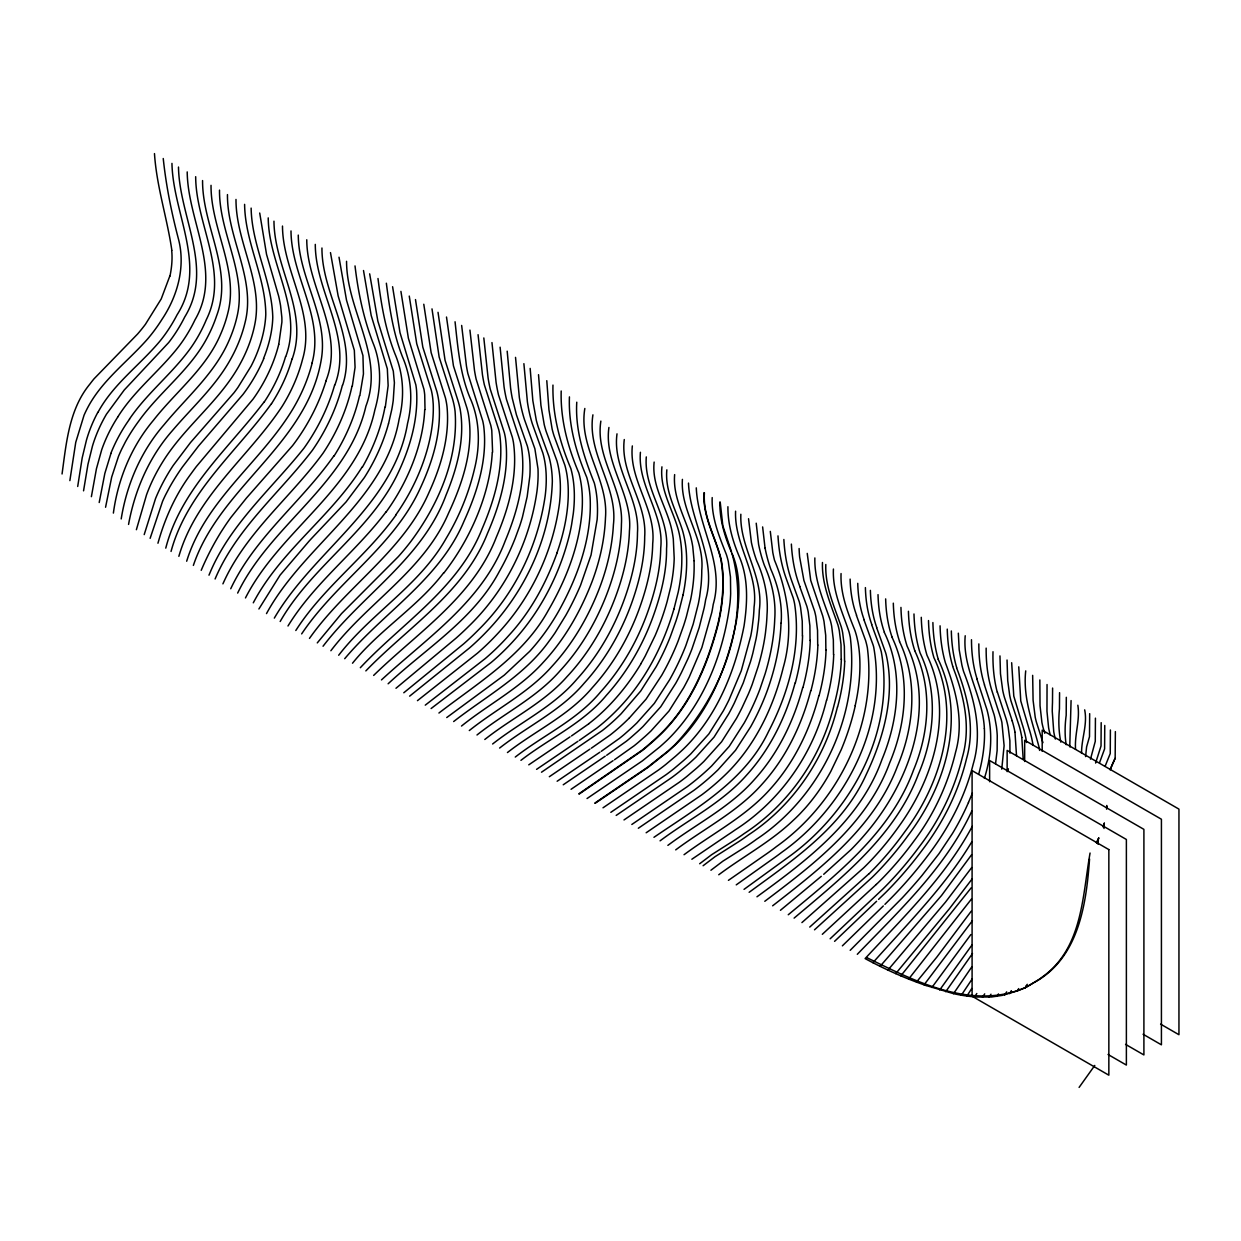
<?xml version="1.0" encoding="UTF-8"?>
<svg xmlns="http://www.w3.org/2000/svg" width="1241" height="1241" viewBox="0 0 1241 1241"><rect width="100%" height="100%" fill="white"/><g stroke="black" fill="none" stroke-linecap="round" stroke-linejoin="round"><path stroke-width="1.5" d="M688.491 483.09C690.043 522.601 717.469 558.714 705.648 599.682A135.657 78.323 -60 0 1 704.174 607.857L699.148 627.682L691.873 649.152A148.858 85.939 -60 0 1 687.824 659.002L681.48 672.467A178.239 102.91 -60 0 1 675.771 683.248L660.755 706.75L643.04 726.466A210.225 121.37 -60 0 1 637.393 731.756L630.49 737.837A161.02 92.966 -60 0 1 626.255 741.327L606.663 755.273M712.194 497.579C711.372 517.528 719.097 536.205 726.311 554.339A123.79 71.466 -60 0 1 728.265 561.397L730.468 576.956L730.654 593.71A188.492 108.82 -60 0 1 730.08 602.443C723.72 652.782 704.066 704.066 667.379 740.024A257.166 148.47 -60 0 1 659.7 746.989L642.404 760.857L587.04 798.537M958.331 633.189L959.2 649.757L961.884 665.021A233.897 135.052 -60 0 0 963.574 671.474C975.038 700.824 982.422 732.779 973.254 763.929C964.862 797.715 948.155 829.112 927.011 856.631A278.434 160.756 -60 0 1 891.364 897.879L884.926 904.363M1007.04 660.026L1007.723 680.72L1009.678 695.255A137.906 79.61 -60 0 0 1010.996 700.979L1019.156 725.845A153.295 88.514 -60 0 1 1021.808 737.387M965.219 635.749C962.209 668.449 982.981 696.558 984.361 728.545M682.41 479.367C680.208 511.385 704.655 537.974 701.77 570.208A160.399 92.61 -60 0 1 701.041 585.473L699.722 596.068A137.41 79.331 -60 0 1 698.233 604.243L693.192 624.083L685.854 645.584A157.204 90.764 -60 0 1 675.383 668.946A167.675 96.814 -60 0 1 669.613 679.773L654.317 703.414L636.897 722.898A196.854 113.645 -60 0 1 631.297 728.188L624.394 734.315A154.613 89.259 -60 0 1 619.414 738.395L601.28 751.301M999.967 655.915L1000.479 673.708L1002.712 690.353A151.247 87.32 -60 0 0 1004.357 697.132L1012.206 720.835M1025.718 670.885C1022.739 697.721 1032.683 722.557 1039.229 747.842A112.404 64.904 -60 0 1 1039.601 750.417M1032.652 675.352L1033.086 700.25L1035.196 717.081A120.082 69.325 -60 0 0 1036.421 722.184L1042.952 742.661M1039.849 679.944L1040.036 705.757L1041.897 722.324A118.438 68.379 -60 0 0 1043.029 727.397L1044.053 730.98M1047.047 684.52L1046.97 711.264L1048.583 727.583A118.097 68.177 -60 0 0 1049.638 732.593L1050.274 735.029M1052.601 688.057L1052.492 702.67A186.15 107.471 -60 0 0 1052.259 711.279L1053.733 731.616A118.779 68.581 -60 0 0 1054.741 736.611L1055.346 739.047M1059.566 692.664L1059.457 708.766A129.669 74.863 -60 0 0 1060.838 742.134M1066.314 697.302L1066.19 715.281A108.153 62.438 -60 0 0 1066.174 744.709M1071.076 700.576L1069.804 745.252A112.093 64.718 -60 0 0 1070.006 747.035M1077.84 705.229C1080.244 720.168 1074.427 734.486 1075.559 749.347M1084.681 709.852C1087.69 724.806 1081.345 738.674 1081.578 753.38M1089.676 713.653L1089.505 736.658L1086.62 746.834L1085.58 756.591M1095.431 718.151L1095.276 741.311L1090.482 759.166M1101.186 722.665L1101.031 745.965L1095.601 763.06M1104.754 725.458L1104.599 748.866L1099.557 762.657M1110.4 729.972L1110.245 753.535L1105.219 766.007M1110.137 769.87A67.51 38.983 -60 0 1 1115.163 758.235L1115.364 731.601M674.639 474.605C672.746 496.214 683.9 515.356 690.229 535.243A140.404 81.068 -60 0 1 692.757 546.676L694.091 560.653M1023.158 758.685L1021.793 737.402M666.851 469.843C664.773 491.56 676.345 510.64 682.566 530.636A146.097 84.341 -60 0 1 684.303 537.679A145.755 84.155 -60 0 1 683.046 594.966M661.934 466.833C659.576 489.668 672.777 509.337 678.486 530.543A149.168 86.125 -60 0 1 681.836 557.985L681.774 562.964A142.56 82.309 -60 0 1 678.222 592.05L673.925 609.083M781.116 623.106C782.575 604.507 778.293 586.171 770.816 569.247A245.749 141.877 -60 0 1 765.061 548.041M1016.534 755.909L1014.983 732.314M802.4 635.904L802.244 621.12L800.569 607.423A116.111 67.045 -60 0 0 799.235 601.683L792.115 581.998A213.964 123.526 -60 0 1 783.862 539.478M810.047 640.511L809.892 625.743L808.217 612.046A116.887 67.479 -60 0 0 806.867 606.306L799.762 586.605M817.695 645.118L817.54 630.35L815.864 616.653A117.755 67.991 -60 0 0 814.515 610.913L803.889 580.369L799.638 557.007A167.907 96.953 -60 0 1 799.111 548.538M825.87 650.036L825.699 635.268L824.024 621.586A118.593 68.472 -60 0 0 822.69 615.831L810.714 580.385L807.239 553.393M833.518 654.643L833.347 639.875L831.672 626.193A119.508 69 -60 0 0 830.322 620.438C823.341 600.132 814.236 579.935 814.856 557.938M841.181 659.25L841.01 644.482L839.319 630.8A120.548 69.605 -60 0 0 837.97 625.061C831.051 604.708 821.651 584.542 822.473 562.483M844.547 661.267L844.376 646.514L842.67 632.832A121.215 69.992 -60 0 0 841.336 627.077C834.433 606.709 824.908 586.559 825.808 564.484M654.147 462.071C651.603 484.998 665.223 504.622 670.823 525.936A153.9 88.856 -60 0 1 673.305 539.059L674.204 558.31A140.652 81.208 -60 0 1 670.605 587.427L667.115 601.606A174.702 100.862 -60 0 1 655.155 635.532L645.258 655.962A132.058 76.244 -60 0 1 640.961 663.563M1009.957 753.116L1009.895 740.799L1008.173 727.226A164.898 95.2 -60 0 0 1006.28 719.361L997.392 692.137M425.011 409.53L424.717 394.886A98.675 56.977 -60 0 0 423.941 389.24L408.382 338.219L400.921 291.387M492.599 452.298L491.793 430.611A100.831 58.218 -60 0 0 490.738 425.182L476.141 379.157A240.754 138.992 -60 0 1 474.481 370.345L469.936 330.09M646.297 456.921C643.629 489.326 669.209 516.054 666.557 548.755C666.758 571.496 661.143 593.865 653.588 615.164C643.148 644.591 627.263 672.126 606.353 695.348C583.115 723.41 549.189 738.395 520.941 760.345M640.418 452.282C637.44 486.007 664.323 513.929 660.724 548.026C660.429 569.929 655.031 591.445 647.74 611.984C637.285 641.411 621.369 668.946 600.396 692.152C577.158 720.059 543.403 735.137 515.263 757.057M1098.052 844.268L1098.378 838.9M632.336 445.922C628.722 480.407 656.303 508.903 652.704 543.651C652.316 565.539 646.995 587.071 639.689 607.609C629.171 637.021 613.225 664.555 592.236 687.747C568.983 715.452 535.46 730.639 507.445 752.542M624.27 439.547C619.942 474.015 647.228 502.372 644.684 536.779C644.606 559.52 639.208 581.951 631.591 603.266C621.012 632.646 605.112 660.212 584.061 683.341C560.792 710.845 527.503 726.14 499.627 748.044M617.01 433.838C612.216 468.958 639.953 497.874 637.471 532.839C637.331 555.596 631.995 578.042 624.316 599.372C613.675 628.722 597.836 656.303 576.724 679.401C553.455 706.734 520.367 722.107 492.615 743.995M584.837 408.475C578.275 447.272 608.695 479.46 605.468 517.854C604.6 539.866 599.636 561.646 591.833 582.215C580.524 611.379 564.81 639.131 543.449 662.12C520.103 688.243 488.458 704.299 461.497 726.047M608.928 427.462C603.684 464.103 632.926 494.383 629.435 530.931C628.753 553.408 623.447 575.576 615.629 596.58C604.677 626.069 588.498 653.759 566.935 676.748C543.853 702.933 511.757 718.043 484.797 739.481M592.919 414.835C586.776 453.725 617.956 486.007 613.411 524.757C612.216 546.397 607.221 567.773 599.527 588.001C588.498 616.699 572.784 643.784 551.888 666.433C528.573 692.897 496.493 708.766 469.3 730.546M600.861 421.102C595.106 457.681 623.696 487.868 621.431 524.059C621.089 546.831 615.893 569.355 608.121 590.685C597.293 620.004 581.455 647.647 560.172 670.667C536.888 697.489 504.389 713.141 476.994 734.982M62.05 473.984C66.331 442.897 69.062 409.266 89.941 384.027A91.151 52.634 -60 0 1 94.037 378.815L137.549 334.062A110.263 63.663 -60 0 0 145.43 324.304L161.221 298.926L169.753 276.231M69.868 480.624L75.748 442.323L84.047 415.239A59.227 34.205 -60 0 1 86.482 410.042C100.552 381.39 127.109 362.341 147.71 338.84A99.947 57.707 -60 0 0 161.951 319.418C177.541 296.149 185.685 266.893 178.518 239.265C171.537 212.754 166.108 185.824 163.238 158.522M77.702 486.472L82.201 457.867L86.42 440.291A85.412 49.314 -60 0 1 97.791 412.384M83.55 490.831L87.987 464.212L92.47 446.046A87.459 50.493 -60 0 1 106.462 414.199L124.255 389.984L168.636 342.609A87.909 50.757 -60 0 0 175.198 333.488A90.205 52.075 -60 0 0 184.738 316.982C214.429 268.77 179.247 217.175 178.487 167.039M113.381 513.091C117.942 479.181 131.375 446.496 153.481 420.234C175.726 391.784 205.82 368.763 220.355 334.837A85.102 49.128 -60 0 0 227.894 312.779C238.97 269.266 210.675 228.716 211.032 185.328M995.546 763.711L997.128 750.603L997.252 735.68A142.606 82.34 -60 0 0 996.383 726.357L994.817 717.624A158.088 91.276 -60 0 0 994.088 714.614L984.439 684.985M1007.94 771.452L1008.375 768.784M91.384 496.679L96.426 468.803L101.7 449.769A90.298 52.138 -60 0 1 118.019 416.666M99.202 502.512L104.849 473.379L110.93 453.492M105.563 507.259L111.69 477.071L118.438 456.517A80.929 46.724 -60 0 1 121.634 449.273L125.512 441.703A107.626 62.143 -60 0 1 138.806 421.056C159.624 391.877 189.92 370.175 206.937 338.188A85.505 49.361 -60 0 0 216.648 315.726C233.665 270.197 202.299 226.265 202.562 180.566M1001.751 769.141L1004.109 745.717L1001.906 722.541A154.768 89.352 -60 0 0 1001.208 719.532L991.993 690.989A183.544 105.966 -60 0 1 986.161 648.112M121.199 518.94C126.737 484.316 141.04 451.072 164.184 424.562C186.46 397.446 214.383 373.898 228.763 341.135A86.249 49.795 -60 0 0 237.078 316.362C247.207 273.129 219.099 233.184 219.502 190.106M385.331 406.924L388.138 385.641L387.332 368.825L371.168 315.369L363.504 270.522M1089.551 858.958C1086.294 904.317 1078.708 957.959 1034.591 982.283M128.552 524.431C134.819 490.102 149.137 457.029 172.313 430.72C192.417 407.048 216.12 385.889 231.09 358.292A86.358 49.857 -60 0 0 235.263 350.164A89.073 51.424 -60 0 0 245.02 322.738C256.267 278.837 227.041 238.319 227.46 194.589M352.289 386.215L355.066 367.305L354.337 350.319L338.141 295.885L330.478 252.606M683.031 594.982L678.749 611.999A189.857 109.611 -60 0 1 675.973 621.027L670.419 636.447A152.984 88.328 -60 0 1 656.225 666.634L640.697 691.051L621.136 713.777A153.915 88.871 -60 0 1 602.288 730.577L541.51 772.212M312.049 362.993C324.506 317.231 291.232 276.324 290.999 230.935M359.828 395.646L363.442 373.944L362.946 355.609L346.503 300.151L339.01 257.213M278.76 344.362L281.893 322.117A84.714 48.911 -60 0 0 281.831 317.184L280.559 305.581A222.279 128.335 -60 0 0 278.62 296.01L266.536 254.358L259.71 213.018M342.64 385.206C358.153 337.692 321.683 295.11 321.946 247.998M136.386 529.705L146.562 494.725A103.344 59.661 -60 0 1 162.214 462.707C184.32 426.485 220.355 400.967 240.428 363.334A85.722 49.485 -60 0 0 245.439 353.251A88.995 51.377 -60 0 0 255.522 320.38C261.758 278.713 235.821 240.987 235.992 199.444M144.204 534.607L155.544 498.541A110.061 63.539 -60 0 1 173.244 465.406L190.478 442.587L233.975 392.792A129.591 74.817 -60 0 0 237.962 387.394L251.07 366.188A83.83 48.399 -60 0 0 255.739 356.276A88.747 51.238 -60 0 0 265.279 321.078A83.799 48.383 -60 0 0 265.791 314.299C265.481 276.557 245.066 242.367 244.601 204.362M388.511 423.77L391.768 409.577A148.362 85.66 -60 0 0 393.242 400.331L394.405 382.802L393.304 371.168L377.869 321.186L369.663 273.842M150.13 538.33L162.571 501.333A94.642 54.635 -60 0 1 165.487 495.066L169.443 487.542A133.144 76.864 -60 0 1 182.411 467.019L198.482 446.093L242.972 394.452A99.078 57.21 -60 0 0 263.775 358.618M810.73 690.725C801.764 724.946 785.972 757.879 762.067 784.188C737.79 811.645 704.624 828.259 675.693 849.883M818.858 695.674C809.939 729.879 794.085 762.734 770.242 789.059C745.981 816.423 712.955 833.176 684.039 854.723M826.49 700.296C813.724 753.147 780.992 800.507 735.122 829.934A237.605 137.177 -60 0 1 727.862 834.852L691.857 859.237M837.442 706.951C824.877 758.67 793.371 805.316 748.788 834.697A215.376 124.348 -60 0 1 739.109 841.414L715.033 856.693L703.104 865.737M795.109 682.891C786.003 716.646 770.242 749.13 746.617 775.113C722.34 802.648 689.019 819.138 660.072 840.84M802.725 687.514C793.697 721.254 777.952 753.69 754.342 779.643C730.08 807.146 696.822 823.698 667.875 845.369M334.822 385.067C353.251 336.559 315.323 292.519 315.292 244.384M292.209 358.897C309.04 311.6 274.245 268.211 273.966 221.177M285.771 356.555C303.378 309.056 268.552 265.186 268.227 217.889M325.762 381.297C345.417 332.619 306.915 288.098 306.76 239.777M157.948 543.232C164.898 518.211 175.695 494.197 191.316 473.379A215.515 124.426 -60 0 1 196.28 466.647L253.009 399.183A97.481 56.279 -60 0 0 278.744 344.362M984.377 778.371C991.125 757.258 992.862 734.346 987.727 712.691A164.541 94.999 -60 0 0 986.967 709.712L976.884 678.982M165.767 548.134C180.953 489.001 228.809 448.358 264.349 401.665M171.041 551.438C187.189 491.777 236.798 451.895 271.484 403.604M178.859 556.325C196.311 495.873 248.588 457.091 282.064 406.49A102.476 59.165 -60 0 0 302.509 359.502C316.176 313.415 282.684 271.826 282.483 226.048M557.023 552.974C546.226 582.851 530.884 611.379 509.322 634.911A173.771 100.319 -60 0 1 485.231 658.568L425.26 705.152M186.677 561.227C205.463 500.03 260.594 462.412 292.628 409.375A105.671 61.011 -60 0 0 312.174 362.977M1110.323 769.358L1115.178 758.251M972.386 793.015L968.461 802.539M193.363 565.415C219.766 487.03 306.558 444.542 321.124 360.464C329.129 316.905 298.492 278.434 298.274 235.092M208.984 575.188C229.197 524.974 271.143 489.435 304.045 448.079A123.262 71.171 -60 0 0 334.605 385.098M215.096 578.989C236.411 528.387 279.721 492.941 312.391 450.297A121.758 70.287 -60 0 0 342.376 385.253M222.915 583.859C245.532 532.684 290.766 497.486 323.094 453.136A120.16 69.372 -60 0 0 351.963 386.292M971.75 811.164C945.735 867.335 899.57 910.429 857.298 954.298M258.904 608.974L280.063 575.157L309.211 540.983A341.896 197.397 -60 0 1 316.129 533.599L346.053 501.953L364.311 477.63A118.236 68.255 -60 0 0 388.464 423.786M230.733 588.746C254.948 537.12 301.625 501.922 333.798 455.974M237.667 593.074C270.771 524.245 348.194 483.416 365.909 406.164C384.974 356.12 346.565 310.948 346.549 261.308M1096.439 842.623L1098.052 839.552A226.979 116.84 -4.9 0 0 1098.812 837.985M972.277 826.335C945.347 876.829 903.588 916.99 865.117 958.579A514.922 297.297 60 0 0 908.66 979.071A547.979 316.377 60 0 0 926.096 985.525M1094.779 1065.43L1079.096 1087.411M245.47 597.945C280.233 529.612 358.168 488.38 374.829 410.026C381.173 388.061 381.825 364.218 372.998 342.873C363.489 318.146 358.106 292.162 355.019 265.915M266.505 613.597C303.952 544.52 384.757 501.286 399.106 419.241C404.613 397.554 403.728 374.41 394.933 353.732C385.424 329.672 381.173 304.076 377.993 278.511M926.096 985.525L953.522 993.653A285.864 165.037 60 0 0 977.536 997.035L991.528 996.988L1002.185 995.391L1017.387 990.907L1018.706 988.581M97.915 412.446C113.133 384.012 140.078 365.056 160.322 340.654A88.018 50.819 -60 0 0 167.163 331.44A90.609 52.308 -60 0 0 177.091 314.78C207.976 266.443 172.918 213.933 171.956 163.393M1009.569 993.669L1011.337 990.659M253.288 602.816C280.699 550.647 331.223 516.582 362.077 467.097M274.323 618.111C313.849 550.321 393.769 505.801 407.56 423.398C413.02 401.324 411.562 377.916 402.549 357.02C393.257 333.426 389.534 308.233 386.354 283.212M1017.387 990.907L1025.206 987.758L1026.493 985.587M1026.167 986.13L1027.253 984.315M971.889 841.677C944.99 886.617 907.481 923.769 872.919 962.69M280.171 621.493C311.46 566.765 368.903 532.156 396.965 475.287C409.654 449.071 418.403 419.939 416.588 390.558A95.464 55.116 -60 0 0 415.844 384.881L400.005 332.65L392.59 286.718M1004.714 994.972L1006.653 991.854M974.681 996.864L976.807 993.514M996.911 996.383L998.493 993.917M287.99 625.991C314.469 582.774 355.903 551.966 386.137 511.742M966.863 996.042L971.781 988.488M971.548 854.801L941.531 895.521L880.102 966.32M117.988 416.65C134.85 389.736 160.678 370.33 179.743 345.215A87.615 50.586 -60 0 0 185.917 336.233A89.554 51.703 -60 0 0 194.946 319.914C223.008 271.888 187.686 221.503 187.205 171.91M961.341 995.204L972.168 978.947M989.093 997.081L990.985 994.212M982.484 997.206L984.718 993.855M1090.063 853.032C1082.416 896.514 1082.509 948.217 1042.502 976.853A198.715 114.73 60 0 1 1038.655 979.661L1025.206 987.758M295.808 630.506C323.389 587.179 366.266 556.744 395.941 515.093M953.522 993.653L971.703 967.018M301.656 633.887C336.575 581.564 393.986 546.366 420.404 487.93C432.706 461.357 441.687 432.023 438.926 402.456A104.74 60.483 -60 0 0 438.073 396.856A122.13 70.504 -60 0 0 436.863 391.489L422.793 347.046L415.487 299.577M945.72 991.699L972.494 953.553M971.719 867.537L945.533 902.083L887.92 970.074M129.467 419.055C147.152 392.963 172.561 373.386 190.85 347.806A83.643 48.29 -60 0 0 196.574 339.01A87.149 50.323 -60 0 0 206.332 319.666C229.787 272.415 195.783 224.761 195.675 176.687M939.701 989.961L972.013 944.928M330.866 650.734C367.445 602.63 424.143 570.441 448.621 512.998C462.971 482.144 474.403 447.536 468.229 413.191A128.506 74.196 -60 0 0 466.926 407.948L453.446 365.878L446.496 317.029M309.474 638.401C345.789 586.714 403.682 551.252 429.293 491.808C441.362 465.344 449.816 436.134 447.024 406.8A104.089 60.095 -60 0 0 446.155 401.215A114.125 65.882 -60 0 0 445.457 397.973L431.139 352.63L423.786 304.247M972.199 878.83L949.396 908.753L895.738 973.627M317.277 642.9L341.539 613.612L398.361 556.589A174.112 100.521 -60 0 0 410.337 542.162C438.259 504.932 458.674 458.534 455.059 411.174A106.974 61.771 -60 0 0 454.175 405.605A133.935 77.33 -60 0 0 452.329 398.206L439.143 357.036L431.992 308.885M931.882 987.479L970.881 934.551M971.284 887.734L900.842 975.829M323.048 646.235C362.279 594.765 422.669 558.419 445.938 495.376C457.122 468.245 465.328 438.306 460.085 408.847A147.865 85.365 -60 0 0 457.588 399.447L445.054 360.278L438.026 312.313M916.463 982.081L936.831 957.106L971.191 911.251M338.684 655.248C371.059 613.147 419.784 585.411 446.217 538.268C459.108 516.83 468.71 493.375 474.465 469.036C480.298 445.581 480.065 420.249 470.075 397.973C460.023 373.805 457.851 347.511 455.059 321.776M971.486 899.011L908.66 979.056M924.064 984.827L972.417 920.698M344.703 658.707C383.593 612.371 439.717 579.19 463.963 521.313C477.413 491.731 487.713 459.092 483.726 426.252A102.894 59.413 -60 0 0 482.702 420.808L467.857 373.525A245.082 141.505 -60 0 1 466.43 365.94L461.652 325.437M352.506 663.221C379.498 629.73 417.503 607.128 443.673 572.799M360.324 667.72C402.193 622.951 458.627 588.296 482.082 528.868C494.694 499.502 503.97 467.221 499.797 435.002A102.398 59.118 -60 0 0 498.711 429.603L484.362 384.819A238.117 137.472 -60 0 1 482.454 374.782L478.064 334.698M365.847 670.9C408.211 627.015 464.289 592.5 487.527 533.289C500.433 503.551 509.787 470.758 505.444 438.104A103.36 59.677 -60 0 0 504.342 432.737L490.257 389.162A237.434 137.084 -60 0 1 488.085 377.916L483.819 337.955M373.65 675.414C417.534 632.538 473.302 596.968 496.322 537.213C508.981 507.6 517.978 474.915 513.448 442.51A104.787 60.499 -60 0 0 512.316 437.158L498.479 394.809A235.759 136.107 -60 0 1 496.074 382.352L491.963 342.578M381.468 679.913C426.811 638.014 482.361 601.451 505.103 541.154C517.466 511.633 526.277 479.073 521.453 446.9A107.719 62.19 -60 0 0 520.274 441.579L506.421 399.245A232.796 134.4 -60 0 1 504.048 386.773L500.107 347.185M629.016 718.337L646.08 699.133L661.717 675.306A155.528 89.802 -60 0 0 678.144 641.008L683.62 625.619A195.675 112.978 -60 0 0 686.382 616.606L690.632 599.605A147.338 85.071 -60 0 0 694.014 560.715M883.313 905.961L842.375 945.844M850.194 950.311L902.191 897.941A365.056 210.768 -60 0 0 922.047 875.432L938.91 853.808L952.436 833.533A152.472 88.033 -60 0 0 968.445 802.539M388.123 683.791C426.47 647.988 473.953 619.259 499.285 571.558A156.071 90.112 -60 0 0 515.17 538.33L519.653 526.122A137.115 79.16 -60 0 0 522.445 517.078L527.161 496.679L529.829 476.265A116.266 67.123 -60 0 0 529.069 454.284A110.511 63.803 -60 0 0 527.363 446.108L516.442 414.835L512.223 398.097A225.366 130.119 -60 0 1 510.594 387.983L507.181 351.172M868.902 873.788L809.737 927.074M876.239 884.461L822.318 934.302M878.581 899.384L885.5 892.682A244.772 141.319 -60 0 0 921.939 850.473C942.741 823.357 958.471 792.084 966.491 758.794C975.379 728.064 967.732 696.744 956.594 667.844M876.596 901.276L834.572 941.345M395.972 688.274L455.928 638.262A212.645 122.766 -60 0 0 468.307 626.689C505.397 591.042 529.612 542.503 536.919 491.669A128.94 74.444 -60 0 0 537.989 468.803L534.871 448.715L524.416 419.442A231.478 133.64 -60 0 1 519.343 397.461L515.527 357.377M403.79 692.773L463.746 643.8A199.63 115.258 -60 0 0 478.514 629.808C514.689 594.191 537.942 546.04 545.171 495.919A124.658 71.978 -60 0 0 546.195 482.997A127.156 73.405 -60 0 0 545.171 463.839A124.007 71.606 -60 0 0 542.875 453.105L532.358 423.879A213.979 123.542 -60 0 1 527.394 401.836L523.888 363.675M830.136 938.801L882.615 889.254A232.719 134.354 -60 0 0 919.085 846.998C939.39 820.472 954.36 789.741 962.349 757.289C971.238 726.637 963.885 695.208 952.638 666.355M409.639 696.154L469.594 647.88A191.61 110.62 -60 0 0 490.009 628.024C526.618 588.436 550.787 535.507 552.338 481.244A129.297 74.646 -60 0 0 548.879 456.393L538.299 427.214A188.585 108.882 -60 0 1 536.283 420.156L532.839 400.641L530.155 368.391M814.499 929.819L872.159 877.371A214.041 123.588 -60 0 0 908.381 835.084C945.564 785.708 966.351 718.012 938.196 659.359M417.457 700.653L477.413 653.216A182.024 105.082 -60 0 0 499.658 631.452C531.877 596.238 553.083 550.771 559.458 503.458A128.195 74.01 -60 0 0 560.343 490.598A132.275 76.368 -60 0 0 558.419 467.112A130.832 75.53 -60 0 0 556.899 460.799L546.226 431.651A168.885 97.512 -60 0 1 544.225 424.608L540.921 405.264L538.516 374.689M801.919 922.59L863.565 867.909A190.059 109.72 -60 0 0 899.244 825.917C933.946 777.719 954.065 711.745 927.011 655.326A198.327 114.498 -60 0 1 921.272 617.304M794.1 918.123C842.561 877.17 895.397 835.441 918.449 774.058C934.892 735.866 938.258 691.206 920.093 652.968A196.776 113.614 -60 0 1 913.981 613.969M788.252 914.757C837.318 873.99 890.805 832.199 913.485 770.165C929.323 732.361 932.658 688.352 914.71 650.656M780.434 910.289L821.278 876.317M772.631 905.806C821.852 867.412 874.502 826.847 897.414 766.333C914.074 726.978 918.247 680.921 899.508 641.55M764.782 901.292C814.453 863.814 867.35 823.621 889.642 762.936C906.364 723.193 910.925 676.655 891.86 636.897M756.963 896.793C807.084 860.277 860.323 820.394 881.948 759.539C898.593 719.408 903.727 672.374 884.259 632.274M744.042 889.363L780.046 863.178A248.231 143.32 -60 0 0 786.111 858.756C850.783 813.46 895.692 731.632 881.281 651.804A155.885 90.004 -60 0 0 880.055 647.631L871.663 624.626M749.145 892.295C793.728 859.625 842.732 826.878 866.218 774.539C883.685 737.759 895.428 695.472 886.214 654.829A144.39 83.364 -60 0 0 885.624 652.735L876.642 627.651M431.108 708.533L491.064 662.554A168.543 97.31 -60 0 0 516.551 637.502C542.596 607.749 560.808 571.217 569.945 532.808A164.743 95.107 -60 0 0 571.62 524.493L573.264 513.727A137.829 79.579 -60 0 0 573.125 479.259A133.935 77.33 -60 0 0 570.844 468.524C559.644 442.029 552.307 414.153 552.959 385.082M736.239 884.864L772.243 859.237A226.188 130.584 -60 0 0 781.923 852.179C845.416 807.007 887.749 725.551 873.711 647.15A140.202 80.944 -60 0 0 873.121 645.041L864.046 620.004M728.42 880.35L764.425 855.313A213.499 123.262 -60 0 0 776.525 846.517C838.373 802.508 877.154 723.86 867.366 647.802A127.234 73.467 -60 0 0 866.14 642.497A137.317 79.269 -60 0 0 865.551 640.387L856.43 615.381M710.922 870.251L722.851 861.192L746.927 845.959A199.553 115.211 -60 0 0 756.607 839.195C821.542 796.133 859.641 714.738 850.318 637.44A122.735 70.861 -60 0 0 848.968 631.685C842.158 611.27 832.308 591.166 833.425 569.03M438.926 713.032C478.452 682.597 523.361 655.682 548.212 610.541C565.167 581.362 578.089 549.22 581.626 515.449A134.121 77.438 -60 0 0 582.37 502.667A138.48 79.951 -60 0 0 578.818 472.945C567.804 446.915 560.343 419.582 561.196 390.993M823.714 874.3L850.923 849.728A183.559 105.981 -60 0 0 871.058 827.142C910.413 777.766 935.605 706.75 907.124 646.173A187.949 108.51 -60 0 1 900.95 607.407M699.676 863.752L711.605 854.723L735.68 839.397A218.664 126.256 -60 0 0 744.15 833.595C789.307 804.152 821.449 757.196 834.107 704.919A167.644 96.782 -60 0 0 841.367 659.142M718.741 874.765C743.328 856.352 770.832 841.786 793.216 820.379A108.65 62.733 -60 0 0 800.305 813.46L804.944 808.449A119.431 68.953 -60 0 0 830.818 771.406L841.212 749.719A172.08 99.342 -60 0 0 855.282 705.648M446.744 717.546L504.28 675.135L529.597 651.447A133.842 77.268 -60 0 0 558.605 611.301C577.872 576.662 592.128 537.508 590.111 497.331A141.939 81.953 -60 0 0 586.776 477.366C576.01 451.802 568.316 425.011 569.433 396.887M453.648 721.548C486.41 696.046 524.447 675.631 549.111 641.101A117.228 67.681 -60 0 0 555.084 632.77L565.787 615.365A180.085 103.98 -60 0 0 580.571 585.256L591.057 555.006L597.138 519.669A132.353 76.415 -60 0 0 597.495 508.469L597.386 504.42A140.574 81.161 -60 0 0 594.346 483.106C584.108 457.231 575.079 430.611 576.77 402.193M653.96 837.303C696.744 808.046 745.236 780.682 768.458 731.678C788.718 692.773 801.298 647.818 794.612 603.824A116.794 67.433 -60 0 0 793.263 598.084L786.158 578.399A221.317 127.776 -60 0 1 777.983 535.879M646.158 832.773L701.522 795A190.354 109.906 -60 0 0 723.736 776.277C754.326 747.485 773.314 708.115 783.211 667.705C793.495 631.731 788.655 594.253 774.493 560.203A274.773 158.646 -60 0 1 772.802 552.586L770.304 531.396M588.792 723.782L571.481 735.944M638.339 828.243L693.703 790.486A190.912 110.216 -60 0 0 718.089 769.73L735.51 750.309L750.696 726.73A151.138 87.258 -60 0 0 767.574 689.779L768.629 686.738A172.747 99.73 -60 0 0 781.023 623.153M631.824 824.474L687.188 786.716A192.634 111.225 -60 0 0 711.605 765.992L729.196 746.43L744.228 722.929A153.993 88.918 -60 0 0 759.973 689.034L765.108 673.847A173.445 100.133 -60 0 0 774.725 619.275C776.121 600.675 771.933 582.324 764.409 565.415A241.095 139.194 -60 0 1 758.577 544.272L756.219 523.206M528.759 764.844L570.053 736.859M624.006 819.944L679.37 782.202A182.334 105.268 -60 0 0 686.785 776.509L696.682 768.117A208.1 120.144 -60 0 0 703.818 761.524L721.61 741.777L736.471 718.368A170.389 98.38 -60 0 0 742.056 707.649L748.245 694.277A145.662 84.093 -60 0 0 752.17 684.505L758.235 666.262A176.78 102.057 -60 0 0 763.199 646.39A158.817 91.694 -60 0 0 765.464 632.863L766.349 624.983A186.941 107.936 -60 0 0 767.016 614.698C768.443 596.114 764.285 577.717 756.715 560.839A239.529 138.294 -60 0 1 751.41 542.565L748.54 518.722M536.577 769.358L577.872 741.342M616.188 815.415L671.552 777.688A177.432 102.445 -60 0 0 678.967 772.026L688.864 763.649A218.99 126.427 -60 0 0 696.046 757.041L714.04 737.138L728.715 713.823A180.395 104.151 -60 0 0 734.284 703.12L743.219 683L750.479 661.717A192.262 111.007 -60 0 0 752.868 653.03L756.033 639.037A150.859 87.103 -60 0 0 757.413 630.924L758.67 620.391A188.399 108.774 -60 0 0 759.337 610.107C763.913 576.227 739.481 547.793 740.846 514.255M549.329 776.726L589.909 749.13M610.836 812.328L666.215 774.601A174.407 100.692 -60 0 0 673.615 768.955L683.512 760.593A226.901 131.003 -60 0 0 690.725 753.985L708.859 733.958L723.41 710.705A188.306 108.727 -60 0 0 728.948 700.002L741.265 670.792L750.774 635.904A146.748 84.729 -60 0 0 752.155 627.791L753.411 617.242A189.47 109.394 -60 0 0 754.078 606.973C758.747 573.078 734.129 544.721 735.587 511.199M557.147 781.241L599.853 752.232M603.017 807.798L658.397 770.087A170.001 98.148 -60 0 0 665.797 764.456L675.693 756.11A239.963 138.542 -60 0 0 682.938 749.502C716.786 717.034 735.23 671.241 744.057 625.867C747.501 602.769 748.649 578.135 739.124 556.263C732.531 540.595 727.769 523.857 727.909 506.731M563.243 784.777L605.236 756.188M571.062 789.292L613.054 760.671M594.858 803.067L647.818 767.078L667.518 751.441A254.157 146.748 -60 0 0 674.809 744.833C721.114 695.906 750.727 620.934 732.128 554.044M595.215 803.268L648.174 767.279L667.875 751.643A253.49 146.345 -60 0 0 675.166 745.034C709.123 712.598 727.35 666.634 736.378 621.291C739.683 598.131 741.28 573.171 731.12 551.454C724.496 535.833 719.578 519.157 719.873 502.047M578.864 793.821L641.892 750.355A175.121 101.11 -60 0 0 646.111 746.896L653.014 740.908A251.706 145.321 -60 0 0 658.8 735.587C690.306 705.834 707.665 664.059 718.167 622.718C722.805 602.118 724.542 580.555 720.912 559.66C715.561 537.244 702.328 516.52 704.066 492.63M579.221 794.023L642.249 750.557A173.709 100.288 -60 0 0 646.468 747.113L653.371 741.11A254.56 146.965 -60 0 0 659.157 735.789C690.663 706.051 708.022 664.261 718.508 622.935C723.146 602.335 724.884 580.772 721.269 559.877C715.902 537.446 702.685 516.737 704.407 492.848M579.283 740.427L596.595 728.296A149.851 86.513 -60 0 0 616.156 710.891C637.176 689.841 653.03 664.044 664.307 636.633A176.331 101.809 -60 0 0 673.91 609.083M614.481 759.756L634.073 745.841A166.046 95.867 -60 0 0 638.308 742.366L645.211 736.332A230.795 133.252 -60 0 0 650.92 731.027L668.992 711.031L683.667 687.716A193.953 111.969 -60 0 0 689.282 676.966L701.848 647.6L711.776 612.48A134.012 77.376 -60 0 0 713.234 604.32C724.977 563.414 697.892 527.332 696.279 487.853M591.321 748.199L610.107 735.06A162.075 93.571 -60 0 0 629.001 718.306M1034.094 982.577L1027.641 986.362A129.964 75.034 60 0 1 1022.956 988.55C969.888 1009.926 914.012 980.654 866.761 957.618M1160.599 1024.12L1178.95 1034.715L1178.95 809.116L1042.192 730.158L1042.192 751.363M1143.085 1034.234L1161.421 1044.829L1161.421 819.231L1024.663 740.272L1024.663 761.493M1125.556 1044.364L1143.907 1054.943L1143.907 829.36L1007.134 750.402L1007.134 771.607M1108.027 1054.478L1126.378 1065.073L1126.378 839.474L989.62 760.516L989.62 781.721M731.461 551.671L722.836 525.812L720.23 502.248M1044.41 732.159L1044.782 733.322M765.045 548.057L762.626 526.929M1026.229 740.737L1026.478 742.506M409.251 296.072L416.743 343.788L431.341 390.341A112.016 64.672 -60 0 1 432.023 393.599A102.258 59.041 -60 0 1 432.83 399.214L433.218 403.914A128.071 73.933 -60 0 1 395.77 514.906M251.132 208.1C251.752 245.827 271.748 279.721 272.772 317.122A84.915 49.035 -60 0 1 272.601 321.062A88.887 51.315 -60 0 1 263.526 358.571M154.473 153.589C156.614 186.476 167.116 217.904 171.847 250.294M546.785 380.677L548.956 409.856L552.136 429.06A155.466 89.755 -60 0 0 554.138 436.118L564.872 465.204A131.112 75.701 -60 0 1 567.153 475.955L567.726 480.515A143.801 83.023 -60 0 1 556.93 552.974M841.057 573.559C840.219 593.524 847.603 612.232 854.894 630.381A135.564 78.261 -60 0 1 856.926 637.362L857.996 642.28A160.865 92.873 -60 0 1 855.173 705.664M1018.752 666.836L1020.769 700.932L1028.882 728.312A163.502 94.409 -60 0 1 1033.039 745.174M1011.663 662.725L1013.788 696.077L1022.274 724.465A169.738 97.992 -60 0 1 1026.307 740.66M1098.735 838.063A85.226 3.211 -64.5 0 1 1096.579 843.089M1104.335 823.062A249.441 129.359 22.9 0 1 1103.156 826.971M1106.77 806.247A265.574 136.557 -8.7 0 1 1106.708 807.984M1103.28 826.708A228.142 117.445 -4.9 0 0 1104.257 823.341A269.033 155.327 60 0 1 1104.009 828.476M1106.786 805.456A311.941 160.57 -4.9 0 1 1106.584 809.179M171.677 250.418A79.191 45.715 -60 0 1 169.939 276.185M110.806 453.477A94.673 54.651 -60 0 1 129.545 419.148M285.554 356.586A99.218 57.288 -60 0 1 264.426 401.743M292.069 358.913A100.35 57.939 -60 0 1 271.546 403.635M201.213 570.317A161.935 93.494 -60 0 1 221.038 532.001L224.962 525.967A139.768 80.696 -60 0 1 230.857 517.513L246.37 498.137L292.566 445.628A122.533 70.753 -60 0 0 325.902 381.282M359.502 395.724A118.484 68.41 -60 0 1 334 456.13M384.974 407.032A122.099 70.489 -60 0 1 362.341 467.252M424.717 409.685A127.59 73.669 -60 0 1 386.246 511.85M492.258 452.469A143.211 82.682 -60 0 1 443.828 573.016M641.054 663.64A141.521 81.704 -60 0 1 588.777 723.705M817.85 645.025A167.256 96.565 -60 0 1 810.947 690.694M810.249 640.403A169.179 97.667 -60 0 1 802.958 687.483M799.856 586.512A206.456 119.198 -60 0 1 791.37 544.085M802.57 635.811A168.667 97.372 -60 0 1 795.357 682.86M833.704 654.55A167.147 96.503 -60 0 1 826.677 700.265M826.041 649.943A167.178 96.519 -60 0 1 819.076 695.643M844.718 661.174A167.721 96.829 -60 0 1 837.597 706.936M871.787 624.502A167.349 96.627 -60 0 1 865.396 587.598M864.186 619.864A163.517 94.409 -60 0 1 857.748 583.348M856.585 615.226A159.701 92.206 -60 0 1 850.116 579.097M891.953 636.819A178.533 103.081 -60 0 1 885.655 598.891M884.352 632.181A174.05 100.49 -60 0 1 878.023 594.641M876.751 627.543A169.955 98.117 -60 0 1 870.391 590.375M914.757 650.625A194.077 112.062 -60 0 1 908.428 611.286M899.585 641.473A183.094 105.718 -60 0 1 893.318 603.157M868.933 873.866A204.331 117.973 -60 0 0 904.906 831.61C941.376 782.854 961.589 715.328 933.915 657.668A197.831 114.219 -60 0 1 928.501 620.547M952.747 666.262A192.619 111.209 -60 0 1 947.255 629.109M876.255 884.507A217.842 125.775 -60 0 0 914.059 840.902C933.93 814.654 947.984 784.126 955.601 752.139C964.148 721.952 956.237 691.221 945.425 662.849A194.93 112.543 -60 0 1 940.073 625.821M938.243 659.312A196.559 113.474 -60 0 1 932.891 622.548M984.377 728.529A125.837 72.661 -60 0 1 978.777 773.888M956.718 667.736A189.501 109.41 -60 0 1 951.335 630.955M984.532 684.892A180.054 103.949 -60 0 1 978.839 643.908M977.039 678.827A177.23 102.32 -60 0 1 971.486 639.72M1012.175 720.866A168.45 97.263 -60 0 1 1015.014 732.299M997.268 692.245A182.629 105.438 -60 0 1 993.002 651.727M1108.849 849.589L972.091 770.63L972.091 996.228L1108.849 1075.187L1108.849 849.589"/></g></svg>
